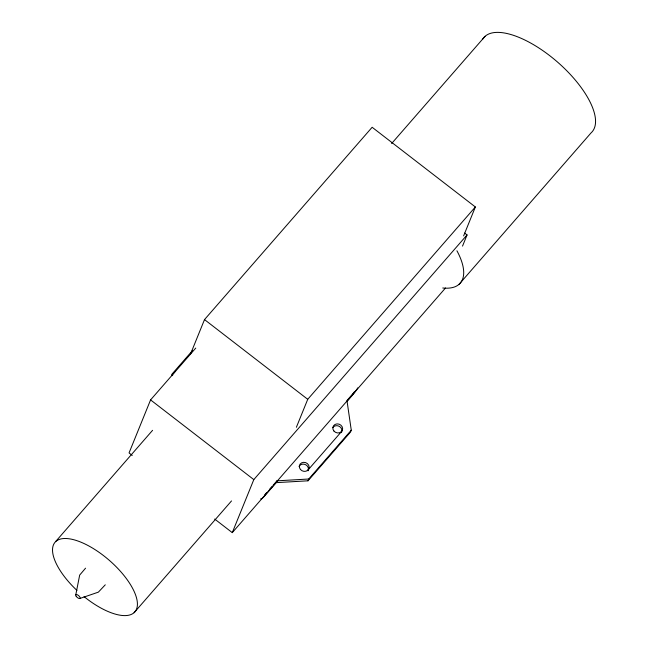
<?xml version="1.0" encoding="UTF-8"?>
<svg xmlns="http://www.w3.org/2000/svg" width="648" height="648" viewBox="0 0 648 648"><rect width="100%" height="100%" fill="white"/><g stroke="black" fill="none" stroke-linecap="round" stroke-linejoin="round"><path stroke-width="0.97" d="M75.776 594.864L79.672 575.092L85.552 568.183M195.753 348.073L150.579 399.905L129.049 452.936L132.249 455.406M192.286 350.827L172.352 373.702L171.623 375.5L175.608 370.923M190.504 354.091L204.509 319.594L372.138 127.267L475.365 206.971L463.628 235.88M214.674 519.048L232.276 532.64L253.814 479.609L467.054 234.932L464.656 233.086M296.379 427.275L307.735 399.306L475.365 206.971M260.917 498.571A8.942 1.15 -52.3 0 0 264.692 495.882L276.242 482.639L276.971 480.84L308.74 479.01L351.273 430.215L346.964 400.529L352.585 394.081M276.242 482.639L308.011 480.808L308.74 479.01M351.273 430.215L350.536 432.022L308.011 480.808M462.526 246.102L467.054 234.932M391.619 143.54L485.052 36.337M55.809 541.347L152.58 430.312M105.276 584.812L98.375 592.142L79.777 598.509M134.087 612.716L231.522 500.928M266.822 492.48L265.559 493.93A4.471 0.575 -52.3 0 1 264.716 494.821M269.357 489.572L271.901 486.656M273.164 485.206L276.971 480.84M232.276 532.64L445.524 287.971M346.874 401.598L351.986 395.726A8.942 1.15 -52.3 0 0 356.384 389.983M459.116 284.261L590.984 132.97A71.782 29.84 41.1 0 0 557.021 61.633A71.782 29.84 41.1 0 0 482.566 39.35M308.067 469.954L341.561 431.528M204.509 319.594L307.735 399.306M150.579 399.905L253.814 479.609M172.352 373.702L172.643 375.678M456.921 250.768A71.782 29.84 41.1 0 1 442.738 287.996M76.934 590.409A52.95 22.016 41.1 0 1 68.631 538.715A52.95 22.016 41.1 0 1 136.526 597.942A52.95 22.016 41.1 0 1 84.062 596.63M357.72 387.877A8.942 1.15 -52.3 0 1 357.016 389.027M354.44 391.708A4.471 0.575 -52.3 0 1 352.852 393.765M341.78 431.576A4.973 4.471 22.1 0 1 341.366 432.605M332.764 427.664A4.973 4.471 22.1 0 1 338.58 426.044A4.973 4.471 22.1 0 1 341.869 431.139M308.156 470.432A4.973 4.471 22.1 0 1 307.978 470.837M299.044 466.487A4.973 4.471 22.1 0 1 305.087 464.47A4.973 4.471 22.1 0 1 308.286 470.003M333.898 430.993A4.973 4.471 22.1 0 0 342.298 430.41A4.973 4.471 22.1 0 0 337.017 423.897A4.973 4.471 22.1 0 0 333.898 430.993M300.405 469.419A4.973 4.471 22.1 0 0 308.804 468.836A4.973 4.471 22.1 0 0 303.523 462.324A4.973 4.471 22.1 0 0 300.405 469.419M76.181 596.273A2.762 1.15 41.1 0 0 79.979 598.396A2.762 1.15 41.1 0 0 77.679 594.945A2.762 1.15 41.1 0 0 76.181 596.273"/></g></svg>
